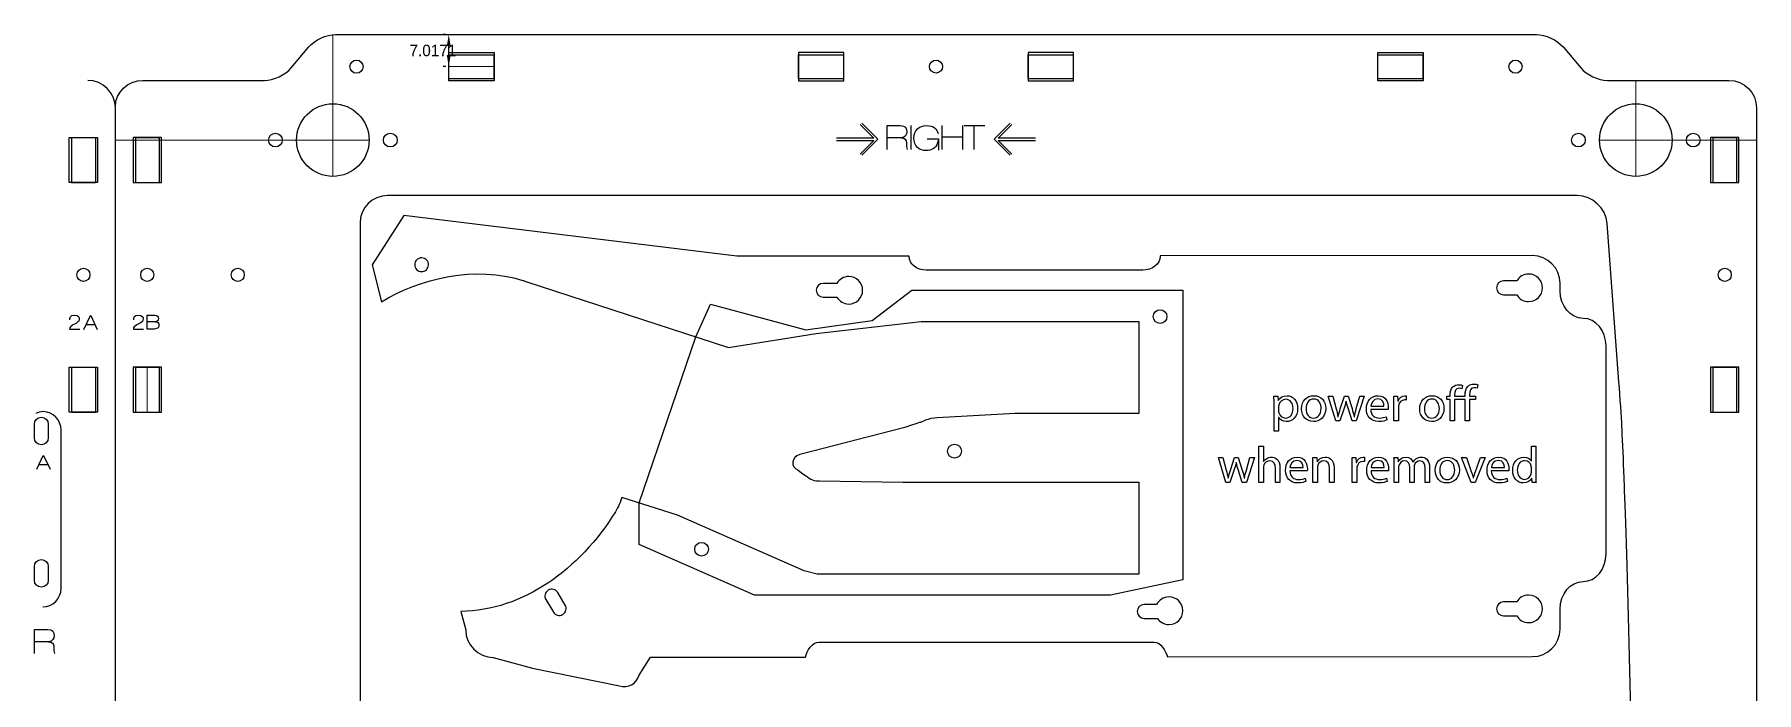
# Model space of a CAD drawing. Header units: millimetres. Extents: x 138 to 1490, y -137 to 1006.
# Drawn here: x 1115.5 to 1490.2, y 209.9 to 353.2 of the extents above; entities that cross this region are included whole.
import ezdxf

# ---------------------------------------------------------------- set-up
doc = ezdxf.new("R2010")
doc.units = ezdxf.units.MM
for name, color, linetype in [('CHANGED_PARTS', 3, 'Continuous'), ('CUTS', 1, 'Continuous'), ('ORIGIONAL_PARTS_THAT_WERE_', 6, 'Continuous'), ('TEXT', 5, 'Continuous')]:
    doc.layers.add(name, color=color, linetype=linetype)
doc.layers.add('Referance lines', color=2, linetype='Continuous', lineweight=0)
doc.dimstyles.new('QCADDimStyle', dxfattribs={"dimtxt": 2.5, "dimasz": 2.5, "dimexe": 1.25, "dimexo": 0.625, "dimtad": 1, "dimtoh": 1, "dimdec": 4, "dimzin": 0, "dimdsep": 46, "dimtxsty": 'Standard', "dimcen": 0.09, "dimadec": 0, "dimazin": 0, "dimtfac": 1, "dimtdec": 4, "dimtofl": 0, "dimtmove": 0, "dimatfit": 3, "dimfxl": 1, "dimtolj": 1, "dimtzin": 0, "dimarcsym": 0})

# ---------------------------------------------------------------- blocks, each defined once
blk = doc.blocks.new('*D1')
at = {"layer": 'Defpoints', "color": 0}
for p in [(1205.67, 353.2), (1205.67, 353.2), (1205.67, 346.19)]:
    blk.add_point(p, dxfattribs=at)
at = {"layer": 'Referance lines', "color": 0, "lineweight": -2}
for p, q in [((1205.04, 353.2), (1204.42, 353.2)), ((1205.67, 348.69), (1205.67, 350.7)), ((1205.04, 346.19), (1204.42, 346.19))]:
    blk.add_line(p, q, dxfattribs=at)
at = {"layer": 'Referance lines', "color": 0}
for points in [[(1206.08, 350.7), (1205.25, 350.7), (1205.67, 353.2)], [(1205.25, 348.69), (1206.08, 348.69), (1205.67, 346.19)]]:
    blk.add_solid(points, dxfattribs=at)
at = {"layer": 'Referance lines', "color": 0, "insert": (1202.23, 349.7), "char_height": 2.5, "attachment_point": 5}
blk.add_mtext('\\A1;7.0171', dxfattribs=at)

msp = doc.modelspace()

# ---------------------------------------------------------------- linework, layer by layer
at = {"layer": 'CHANGED_PARTS'}
for p, q in [((1205.66701, 343.58742), (1205.66701, 348.78742)), ((1205.66701, 348.78742), (1215.51622, 348.78742)), ((1215.51622, 343.58742), (1215.51622, 348.78742)), ((1281.76541, 343.59024), (1281.76541, 348.79024)), ((1281.76541, 348.79024), (1291.61462, 348.79024)), ((1291.61462, 343.59024), (1291.61462, 348.79024)), ((1331.76567, 343.59024), (1331.76567, 348.79024)), ((1331.76567, 348.79024), (1341.61487, 348.79024)), ((1341.61487, 343.59024), (1341.61487, 348.79024)), ((1407.83831, 343.58742), (1407.83831, 348.78742)), ((1407.83831, 348.78742), (1417.68752, 348.78742)), ((1417.68752, 343.58742), (1417.68752, 348.78742)), ((1205.66701, 343.58742), (1215.51622, 343.58742)), ((1281.76541, 343.59024), (1291.61462, 343.59024)), ((1331.76567, 343.59024), (1341.61487, 343.59024)), ((1407.83831, 343.58742), (1417.68752, 343.58742)), ((1123.57489, 330.77773), (1128.77489, 330.77773)), ((1123.57489, 330.77773), (1123.57489, 320.92853)), ((1128.77489, 330.77773), (1128.77489, 320.92853)), ((1137.47786, 330.77773), (1142.67786, 330.77773)), ((1137.47786, 330.77773), (1137.47786, 320.92853)), ((1142.67786, 330.77773), (1142.67786, 320.92853)), ((1480.69007, 330.77773), (1485.89007, 330.77773)), ((1480.69007, 330.77773), (1480.69007, 320.92853)), ((1485.89007, 330.77773), (1485.89007, 320.92853)), ((1123.57489, 320.92853), (1128.77489, 320.92853)), ((1137.47786, 320.92853), (1142.67786, 320.92853)), ((1480.69007, 320.92853), (1485.89007, 320.92853)), ((1123.57489, 280.77783), (1128.77489, 280.77783)), ((1123.57489, 280.77783), (1123.57489, 270.92863)), ((1128.77489, 280.77783), (1128.77489, 270.92863)), ((1137.47786, 280.77783), (1142.67786, 280.77783)), ((1137.47786, 280.77783), (1137.47786, 270.92863)), ((1142.67786, 280.77783), (1142.67786, 270.92863)), ((1480.69007, 280.77783), (1485.89007, 280.77783)), ((1480.69007, 280.77783), (1480.69007, 270.92863)), ((1485.89007, 280.77783), (1485.89007, 270.92863)), ((1123.57489, 270.92863), (1128.77489, 270.92863)), ((1137.47786, 270.92863), (1142.67786, 270.92863)), ((1480.69007, 270.92863), (1485.89007, 270.92863))]:
    msp.add_line(p, q, dxfattribs=at)
at = {"layer": 'CHANGED_PARTS', "color": 3}
for points in [[(1158.32691, 300.85336), (1158.32691, 301.6404), (1158.96508, 302.27787), (1159.75178, 302.27787)], [(1159.75178, 299.42884), (1158.96508, 299.42884), (1158.32691, 300.06701), (1158.32691, 300.85336)], [(1159.75178, 302.27787), (1160.53918, 302.27787), (1161.17665, 301.6404), (1161.17665, 300.85336)], [(1161.17665, 300.85336), (1161.17665, 300.06701), (1160.53918, 299.42884), (1159.75178, 299.42884)]]:
    msp.add_open_spline(points, degree=3, dxfattribs=at)
at = {"layer": 'CUTS', "color": 1}
for points in [[(1181.02372, 353.20452), (1442.3234, 353.20452)], [(1171.37596, 345.90766), (1175.22899, 350.50154)], [(1448.11848, 350.50154), (1451.97081, 345.90766)], [(1139.12678, 343.20433), (1165.58158, 343.20433)], [(1457.76625, 343.20433), (1484.21894, 343.20433)], [(1133.12391, -28.81854), (1133.12744, 337.20464)], [(1490.22039, 337.20464), (1490.22039, -28.81854)], [(1451.17565, 318.13065), (1192.37646, 318.13065)], [(1186.37642, 312.13096), (1186.37642, 69.13057)], [(1305.82168, 304.89443), (1305.82168, 304.9424), (1268.32176, 304.917), (1195.86932, 313.7555), (1188.99721, 303.05822), (1191.06625, 294.97819)], [(1460.28226, 277.53721), (1457.71086, 312.03429)], [(1441.47426, 305.03483), (1360.42957, 304.9798), (1360.42957, 304.89443)], [(1356.67883, 301.8944), (1309.57206, 301.8944)], [(1222.39256, 299.44507), (1222.43595, 299.43907), (1266.56563, 285.02492), (1285.6308, 288.06763), (1308.446, 290.70606), (1355.84663, 290.70606), (1355.84663, 270.70567), (1335.97466, 270.70567)], [(1290.1326, 298.99528), (1287.13011, 298.99528)], [(1438.03398, 299.5322), (1435.1292, 299.5322)], [(1435.1292, 296.53253), (1438.03398, 296.53253)], [(1447.47431, 297.38379), (1447.47431, 299.03479)], [(1287.13011, 295.99596), (1290.1326, 295.99596)], [(1452.48023, 291.38551), (1452.48023, 291.38374)], [(1457.48579, 240.08844), (1457.48579, 285.38617)], [(1328.9184, 270.70567), (1311.97448, 269.70555)], [(1304.63741, 267.55219), (1282.03882, 261.75288)], [(1311.5007, 255.70521), (1355.84663, 255.70874), (1355.84663, 235.70835), (1285.80084, 235.70835), (1283.02483, 236.3878), (1255.4048, 248.50784), (1243.34368, 252.41732)], [(1281.72661, 258.30201), (1282.72709, 257.54177)], [(1286.34659, 256.00613), (1304.44444, 255.73343)], [(1115.52841, 234.35086), (1115.52841, 237.36076)], [(1118.52843, 237.36076), (1118.52843, 234.35086), (1118.52843, 234.35086)], [(1226.79876, 230.14716), (1228.43388, 227.42513)], [(1231.00598, 228.9703), (1229.37086, 231.69092), (1229.37086, 231.69092)], [(1359.69403, 229.07225), (1356.98187, 229.07225)], [(1438.03398, 229.63387), (1435.1292, 229.63387)], [(1208.32978, 227.5606), (1209.35072, 223.57244)], [(1356.98187, 226.07223), (1359.87853, 226.07223)], [(1435.1292, 226.63385), (1438.03398, 226.63385)], [(1447.47431, 223.73896), (1447.47431, 228.08871)], [(1215.35076, 217.5724), (1223.9275, 215.25536), (1242.80252, 211.34552)], [(1247.09371, 213.67174), (1249.54798, 217.62355), (1283.27072, 217.64366)], [(1286.17972, 220.92132), (1359.14263, 220.92132)], [(1362.03929, 217.69129), (1441.47426, 217.73891)]]:
    msp.add_lwpolyline(points, dxfattribs=at)
for points in [[(1175.22899, 350.50154), (1176.47536, 351.98779), (1179.08274, 353.20452), (1181.02372, 353.20452)], [(1442.3234, 353.20452), (1444.26474, 353.20452), (1446.87141, 351.98779), (1448.11848, 350.50154)], [(1165.58158, 343.20433), (1167.52186, 343.20433), (1170.12959, 344.42106), (1171.37596, 345.90766)], [(1184.16874, 346.18989), (1184.16874, 346.97662), (1184.80652, 347.6144), (1185.59325, 347.6144)], [(1185.59325, 344.76537), (1184.80652, 344.76537), (1184.16874, 345.40316), (1184.16874, 346.18989)], [(1185.59325, 347.6144), (1186.37998, 347.6144), (1187.01777, 346.97662), (1187.01777, 346.18989)], [(1187.01777, 346.18989), (1187.01777, 345.40316), (1186.37998, 344.76537), (1185.59325, 344.76537)], [(1310.26563, 346.19056), (1310.26563, 346.97732), (1310.90338, 347.61507), (1311.69014, 347.61507)], [(1311.69014, 344.76604), (1310.90338, 344.76604), (1310.26563, 345.40383), (1310.26563, 346.19056)], [(1311.69014, 347.61507), (1312.47687, 347.61507), (1313.11466, 346.97732), (1313.11466, 346.19056)], [(1313.11466, 346.19056), (1313.11466, 345.40383), (1312.47687, 344.76604), (1311.69014, 344.76604)], [(1436.33641, 346.18565), (1436.33641, 346.97259), (1436.97434, 347.61052), (1437.76128, 347.61052)], [(1437.76128, 344.76078), (1436.97434, 344.76078), (1436.33641, 345.39871), (1436.33641, 346.18565)], [(1437.76128, 347.61052), (1438.54822, 347.61052), (1439.18615, 346.97259), (1439.18615, 346.18565)], [(1439.18615, 346.18565), (1439.18615, 345.39871), (1438.54822, 344.76078), (1437.76128, 344.76078)], [(1451.97081, 345.90766), (1453.21788, 344.42106), (1455.82597, 343.20433), (1457.76625, 343.20433)], [(1133.12744, 337.20464), (1133.12744, 340.50452), (1130.42763, 343.20433), (1127.12739, 343.20433)], [(1133.12673, 337.60433), (1133.12673, 340.50452), (1135.82619, 343.20433), (1139.12678, 343.20433)], [(1484.21894, 343.20433), (1487.51882, 343.20433), (1490.22039, 340.50452), (1490.22039, 337.20464)], [(1172.55847, 330.20482), (1172.55847, 334.56692), (1176.09506, 338.10422), (1180.45822, 338.10422)], [(1180.45822, 338.10422), (1184.82102, 338.10422), (1188.35833, 334.56692), (1188.35833, 330.20482)], [(1456.0581, 330.20482), (1456.0581, 334.56692), (1459.59575, 338.10422), (1463.9582, 338.10422)], [(1463.9582, 338.10422), (1468.32101, 338.10422), (1471.85796, 334.56692), (1471.85796, 330.20482)], [(1166.45859, 330.20482), (1166.45859, 331.03279), (1167.12957, 331.70413), (1167.95789, 331.70413)], [(1167.95789, 328.70446), (1167.12957, 328.70446), (1166.45859, 329.37509), (1166.45859, 330.20482)], [(1167.95789, 331.70413), (1168.78692, 331.70413), (1169.4579, 331.03279), (1169.4579, 330.20482)], [(1169.4579, 330.20482), (1169.4579, 329.37544), (1168.78692, 328.70446), (1167.95789, 328.70446)], [(1180.45822, 322.30471), (1176.09506, 322.30471), (1172.55847, 325.84096), (1172.55847, 330.20482)], [(1188.35833, 330.20482), (1188.35833, 325.84096), (1184.82102, 322.30471), (1180.45822, 322.30471)], [(1191.45783, 330.20482), (1191.45783, 331.03279), (1192.13058, 331.70413), (1192.95784, 331.70413)], [(1192.95784, 328.70446), (1192.13058, 328.70446), (1191.45783, 329.37509), (1191.45783, 330.20482)], [(1192.95784, 331.70413), (1193.78616, 331.70413), (1194.45856, 331.03279), (1194.45856, 330.20482)], [(1194.45856, 330.20482), (1194.45856, 329.37544), (1193.78616, 328.70446), (1192.95784, 328.70446)], [(1449.95822, 330.20482), (1449.95822, 331.03279), (1450.62885, 331.70413), (1451.45752, 331.70413)], [(1451.45752, 328.70446), (1450.62885, 328.70446), (1449.95822, 329.37509), (1449.95822, 330.20482)], [(1451.45752, 331.70413), (1452.28655, 331.70413), (1452.95753, 331.03279), (1452.95753, 330.20482)], [(1452.95753, 330.20482), (1452.95753, 329.37544), (1452.28655, 328.70446), (1451.45752, 328.70446)], [(1463.9582, 322.30471), (1459.59575, 322.30471), (1456.0581, 325.84096), (1456.0581, 330.20482)], [(1471.85796, 330.20482), (1471.85796, 325.84096), (1468.32101, 322.30471), (1463.9582, 322.30471)], [(1474.95817, 330.20482), (1474.95817, 331.03279), (1475.63056, 331.70413), (1476.45818, 331.70413)], [(1476.45818, 328.70446), (1475.63056, 328.70446), (1474.95817, 329.37509), (1474.95817, 330.20482)], [(1476.45818, 331.70413), (1477.2865, 331.70413), (1477.95854, 331.03279), (1477.95854, 330.20482)], [(1477.95854, 330.20482), (1477.95854, 329.37544), (1477.2865, 328.70446), (1476.45818, 328.70446)], [(1192.37646, 318.13065), (1189.06282, 318.13065), (1186.37642, 315.4446), (1186.37642, 312.13096)], [(1457.71086, 312.03429), (1457.41664, 315.38745), (1454.47589, 318.13065), (1451.17565, 318.13065)], [(1199.21259, 304.45381), (1198.44071, 304.15218), (1198.06183, 303.28082), (1198.36451, 302.50965)], [(1201.1571, 303.60608), (1200.85371, 304.37725), (1199.98412, 304.75719), (1199.21259, 304.45381)], [(1200.30938, 301.66228), (1201.08055, 301.96496), (1201.45943, 302.83526), (1201.1571, 303.60608)], [(1309.57206, 301.8944), (1307.50091, 301.8944), (1305.82168, 303.23778), (1305.82168, 304.89443)], [(1360.42957, 304.89443), (1360.42957, 303.23778), (1358.74999, 301.8944), (1356.67883, 301.8944)], [(1447.47431, 299.03479), (1447.47431, 302.33432), (1444.77485, 305.03483), (1441.47426, 305.03483)], [(1124.75073, 300.85336), (1124.75073, 301.6403), (1125.38869, 302.27823), (1126.1756, 302.27823)], [(1126.1756, 299.42849), (1125.38869, 299.42849), (1124.75073, 300.06645), (1124.75073, 300.85336)], [(1126.1756, 302.27823), (1126.96254, 302.27823), (1127.60047, 301.6403), (1127.60047, 300.85336)], [(1127.60047, 300.85336), (1127.60047, 300.06645), (1126.96254, 299.42849), (1126.1756, 299.42849)], [(1138.65264, 300.85336), (1138.65264, 301.6403), (1139.29057, 302.27823), (1140.07751, 302.27823)], [(1140.07751, 299.42849), (1139.29057, 299.42849), (1138.65264, 300.06645), (1138.65264, 300.85336)], [(1140.07751, 302.27823), (1140.86445, 302.27823), (1141.50238, 301.6403), (1141.50238, 300.85336)], [(1141.50238, 300.85336), (1141.50238, 300.06645), (1140.86445, 299.42849), (1140.07751, 299.42849)], [(1191.06625, 294.97819), (1199.12369, 300.13087), (1211.67553, 302.93545), (1221.77979, 299.65215)], [(1198.36451, 302.50965), (1198.66755, 301.73812), (1199.53715, 301.35924), (1200.30938, 301.66228)], [(1292.72834, 300.49529), (1291.61814, 300.49529), (1290.65153, 299.89098), (1290.1326, 298.99528)], [(1295.72836, 297.49526), (1295.72836, 299.15191), (1294.38463, 300.49529), (1292.72834, 300.49529)], [(1440.62971, 301.03221), (1439.51952, 301.03221), (1438.55291, 300.42791), (1438.03398, 299.5322)], [(1443.62974, 298.03219), (1443.62974, 299.68884), (1442.28601, 301.03221), (1440.62971, 301.03221)], [(1481.86517, 300.85336), (1481.86517, 301.6403), (1482.5031, 302.27823), (1483.29004, 302.27823)], [(1483.29004, 299.42849), (1482.5031, 299.42849), (1481.86517, 300.06645), (1481.86517, 300.85336)], [(1483.29004, 302.27823), (1484.07698, 302.27823), (1484.71491, 301.6403), (1484.71491, 300.85336)], [(1484.71491, 300.85336), (1484.71491, 300.06645), (1484.07698, 299.42849), (1483.29004, 299.42849)], [(1221.77979, 299.65215), (1221.9851, 299.58547), (1222.18866, 299.51492), (1222.39256, 299.44507)], [(1287.13011, 298.99528), (1286.30178, 298.99528), (1285.63009, 298.32359), (1285.63009, 297.49597)], [(1285.63009, 297.49597), (1285.63009, 296.66694), (1286.30178, 295.99596), (1287.13011, 295.99596)], [(1292.72834, 294.49524), (1294.38463, 294.49524), (1295.72836, 295.83827), (1295.72836, 297.49526)], [(1435.1292, 299.5322), (1434.30088, 299.5322), (1433.62919, 298.86122), (1433.62919, 298.03254)], [(1433.62919, 298.03254), (1433.62919, 297.20422), (1434.30088, 296.53253), (1435.1292, 296.53253)], [(1438.03398, 296.53253), (1438.55291, 295.63648), (1439.51952, 295.03217), (1440.62971, 295.03217)], [(1440.62971, 295.03217), (1442.28601, 295.03217), (1443.62974, 296.37625), (1443.62974, 298.03219)], [(1452.48023, 291.38374), (1449.7275, 291.38374), (1447.47431, 294.0839), (1447.47431, 297.38379)], [(1290.1326, 295.99596), (1290.65153, 295.09955), (1291.61814, 294.49524), (1292.72834, 294.49524)], [(1358.9292, 291.76827), (1358.9292, 292.59659), (1359.60089, 293.26828), (1360.42921, 293.26828)], [(1360.42921, 293.26828), (1361.25754, 293.26828), (1361.92923, 292.59659), (1361.92923, 291.76827)], [(1360.42921, 290.26791), (1359.60089, 290.26791), (1358.9292, 290.93959), (1358.9292, 291.76827)], [(1361.92923, 291.76827), (1361.92923, 290.93959), (1361.25754, 290.26791), (1360.42921, 290.26791)], [(1457.48579, 285.38617), (1457.48579, 288.6857), (1455.2333, 291.38551), (1452.48023, 291.38551)], [(1460.92361, 267.91132), (1460.82095, 269.84878), (1460.53238, 274.18089), (1460.28226, 277.53721)], [(1335.97466, 270.70567), (1334.03438, 270.70567), (1330.85868, 270.70567), (1328.9184, 270.70567)], [(1308.20928, 268.70401), (1308.07876, 268.70401), (1306.4715, 268.18543), (1304.63741, 267.55219)], [(1311.97448, 269.70555), (1310.0335, 269.70555), (1308.33946, 268.70472), (1308.20928, 268.70401)], [(1461.34059, 258.27273), (1461.21359, 261.63611), (1461.02627, 265.97386), (1460.92361, 267.91132)], [(1314.21533, 262.47819), (1314.21533, 263.30686), (1314.88701, 263.9782), (1315.71534, 263.9782)], [(1315.71534, 260.97818), (1314.88701, 260.97818), (1314.21533, 261.64987), (1314.21533, 262.47819)], [(1315.71534, 263.9782), (1316.54401, 263.9782), (1317.21535, 263.30686), (1317.21535, 262.47819)], [(1317.21535, 262.47819), (1317.21535, 261.64987), (1316.54401, 260.97818), (1315.71534, 260.97818)], [(1282.03882, 261.75288), (1280.20473, 261.11999), (1279.95919, 259.10352), (1281.72661, 258.30201)], [(1282.72709, 257.54177), (1284.41583, 256.51695), (1284.40631, 256.022), (1286.34659, 256.00613)], [(1304.44444, 255.73343), (1306.38472, 255.71756), (1309.55972, 255.7045), (1311.5007, 255.70521)], [(1463.07414, 187.12627), (1463.07414, 212.17067), (1461.34059, 258.27273), (1461.34059, 258.27273)], [(1243.34368, 252.41732), (1242.75172, 250.71129), (1242.35343, 249.97151), (1241.92269, 249.27654)], [(1241.92269, 249.27654), (1234.05822, 236.58007), (1221.87151, 227.81107), (1208.32978, 227.5606)], [(1259.17811, 241.10374), (1259.17811, 241.93276), (1259.8498, 242.60375), (1260.67812, 242.60375)], [(1260.67812, 239.60337), (1259.8498, 239.60337), (1259.17811, 240.27506), (1259.17811, 241.10374)], [(1260.67812, 242.60375), (1261.5068, 242.60375), (1262.17813, 241.93276), (1262.17813, 241.10374)], [(1262.17813, 241.10374), (1262.17813, 240.27506), (1261.5068, 239.60337), (1260.67812, 239.60337)], [(1452.48023, 234.0884), (1455.2333, 234.0884), (1457.48579, 236.78891), (1457.48579, 240.08844)], [(1115.52841, 237.36076), (1115.52841, 238.18944), (1116.19939, 238.86078), (1117.02772, 238.86078)], [(1117.02772, 238.86078), (1117.85674, 238.86078), (1118.52843, 238.18944), (1118.52843, 237.36076)], [(1117.02772, 232.85121), (1116.19939, 232.85121), (1115.52841, 233.52289), (1115.52841, 234.35086)], [(1118.52843, 234.35086), (1118.52843, 233.52289), (1117.85674, 232.85121), (1117.02772, 232.85121)], [(1229.37086, 231.69092), (1228.94364, 232.40212), (1228.02184, 232.63143), (1227.31205, 232.20492)], [(1447.47431, 228.08871), (1447.47431, 231.38859), (1449.7275, 234.0884), (1452.48023, 234.0884)], [(1227.31205, 232.20492), (1226.60155, 231.77876), (1226.37295, 230.8566), (1226.79876, 230.14716)], [(1230.4934, 226.91254), (1231.20213, 227.3387), (1231.43249, 228.25945), (1231.00598, 228.9703)], [(1356.98187, 229.07225), (1356.1539, 229.07225), (1355.48221, 228.40021), (1355.48221, 227.57224)], [(1362.37584, 230.73383), (1361.20074, 230.73383), (1360.1858, 230.05615), (1359.69403, 229.07225)], [(1365.37551, 227.73381), (1365.37551, 229.39046), (1364.03284, 230.73383), (1362.37584, 230.73383)], [(1435.1292, 229.63387), (1434.30088, 229.63387), (1433.62919, 228.96254), (1433.62919, 228.13386)], [(1440.62971, 231.13388), (1439.51952, 231.13388), (1438.55291, 230.52958), (1438.03398, 229.63387)], [(1443.62974, 228.13386), (1443.62974, 229.79086), (1442.28601, 231.13388), (1440.62971, 231.13388)], [(1228.43388, 227.42513), (1228.86109, 226.71464), (1229.7829, 226.48568), (1230.4934, 226.91254)], [(1355.48221, 227.57224), (1355.48221, 226.74321), (1356.1539, 226.07223), (1356.98187, 226.07223)], [(1359.87853, 226.07223), (1360.41687, 225.26543), (1361.33374, 224.73379), (1362.37584, 224.73379)], [(1362.37584, 224.73379), (1364.03284, 224.73379), (1365.37551, 226.07681), (1365.37551, 227.73381)], [(1433.62919, 228.13386), (1433.62919, 227.30554), (1434.30088, 226.63385), (1435.1292, 226.63385)], [(1438.03398, 226.63385), (1438.55291, 225.73815), (1439.51952, 225.13419), (1440.62971, 225.13419)], [(1440.62971, 225.13419), (1442.28601, 225.13419), (1443.62974, 226.47757), (1443.62974, 228.13386)], [(1209.35072, 223.57244), (1209.35072, 220.27221), (1212.05018, 217.5724), (1215.35076, 217.5724)], [(1441.47426, 217.73891), (1444.77485, 217.73891), (1447.47431, 220.43801), (1447.47431, 223.73896)], [(1283.27072, 217.64366), (1283.59457, 218.9507), (1284.77214, 220.92132), (1286.17972, 220.92132)], [(1359.14263, 220.92132), (1360.53328, 220.92132), (1361.69921, 218.97399), (1362.03929, 217.69129)], [(1242.80252, 211.34552), (1244.62991, 210.80295), (1246.55078, 211.8447), (1247.09371, 213.67174)]]:
    msp.add_open_spline(points, degree=3, dxfattribs=at)
at = {"layer": 'ORIGIONAL_PARTS_THAT_WERE_', "color": 6}
for points in [[(1205.66701, 349.28728), (1215.51622, 349.28728), (1215.51622, 343.08756), (1205.66701, 343.08756), (1205.66701, 349.28728), (1205.66701, 349.28728)], [(1281.76541, 343.09038), (1291.61462, 343.09038), (1291.61462, 349.2901), (1281.76541, 349.2901), (1281.76541, 343.09038), (1281.76541, 343.09038)], [(1331.76567, 343.09038), (1341.61487, 343.09038), (1341.61487, 349.2901), (1331.76567, 349.2901), (1331.76567, 343.09038), (1331.76567, 343.09038)], [(1407.83831, 349.28728), (1417.68752, 349.28728), (1417.68752, 343.08756), (1407.83831, 343.08756), (1407.83831, 349.28728), (1407.83831, 349.28728)], [(1123.07503, 330.77773), (1129.27475, 330.77773), (1129.27475, 320.92853), (1123.07503, 320.92853), (1123.07503, 330.77773), (1123.07503, 330.77773)], [(1136.97801, 320.92853), (1143.17772, 320.92853), (1143.17772, 330.77773), (1136.97801, 330.77773), (1136.97801, 320.92853), (1136.97801, 320.92853)], [(1480.19021, 320.92853), (1486.38993, 320.92853), (1486.38993, 330.77773), (1480.19021, 330.77773), (1480.19021, 320.92853), (1480.19021, 320.92853)], [(1123.07503, 280.77783), (1129.27475, 280.77783), (1129.27475, 270.92863), (1123.07503, 270.92863), (1123.07503, 280.77783), (1123.07503, 280.77783)], [(1136.97801, 270.92863), (1143.17772, 270.92863), (1143.17772, 280.77783), (1136.97801, 280.77783), (1136.97801, 270.92863), (1136.97801, 270.92863)], [(1480.19021, 270.92863), (1486.38993, 270.92863), (1486.38993, 280.77783), (1480.19021, 280.77783), (1480.19021, 270.92863), (1480.19021, 270.92863)]]:
    msp.add_lwpolyline(points, dxfattribs=at)
at = {"layer": 'Referance lines'}
for p, q in [((1180.45822, 330.20482), (1180.45822, 353.20452)), ((1205.66701, 346.18742), (1215.51622, 346.18742)), ((1463.9582, 330.20482), (1463.9582, 343.20433)), ((1180.45822, 338.10422), (1180.45822, 322.30471)), ((1463.9582, 338.10422), (1463.9582, 322.30471)), ((1180.45822, 330.20482), (1133.12737, 330.20528)), ((1172.55847, 330.20482), (1188.35833, 330.20482)), ((1456.0581, 330.20482), (1471.85796, 330.20482)), ((1463.9582, 330.20482), (1490.22039, 330.20482)), ((1140.07786, 270.92863), (1140.07786, 280.77783))]:
    msp.add_line(p, q, dxfattribs=at)
at = {"layer": 'TEXT', "color": 5}
for points in [[(1295.19778, 333.61477), (1298.18687, 330.62498), (1290.01301, 330.62498)], [(1295.56961, 333.85184), (1299.04729, 330.37415), (1295.56961, 326.89682)], [(1327.8135, 326.89682), (1324.33581, 330.37415), (1327.8135, 333.85184)], [(1333.3701, 330.62427), (1325.19553, 330.62427), (1328.19591, 333.62429)], [(1290.01301, 330.12509), (1298.18793, 330.12509), (1295.18755, 327.12472)], [(1301.04719, 328.13507), (1301.04719, 333.34666), (1303.91563, 333.34666)], [(1304.11248, 330.68213), (1304.10577, 330.66766), (1301.04719, 330.65814)], [(1306.2242, 333.34666), (1306.2242, 328.13507)], [(1309.75057, 330.46411), (1312.20343, 330.46411), (1312.20343, 328.01866)], [(1313.00106, 328.13507), (1313.00106, 333.34666)], [(1313.00106, 330.92272), (1317.46829, 330.92272)], [(1317.46829, 333.34666), (1317.46829, 328.13507)], [(1317.82354, 333.34666), (1322.31969, 333.34666)], [(1319.99841, 328.13507), (1319.99841, 333.3008)], [(1328.18568, 327.13459), (1325.19659, 330.12333), (1333.3701, 330.12333)], [(1262.59794, 294.4963), (1283.39772, 288.88819), (1297.79669, 290.92054), (1306.43622, 297.49562), (1365.37586, 297.49562), (1365.37586, 234.49198), (1349.63316, 231.13459), (1272.19808, 231.13459), (1247.07783, 242.17124), (1247.07783, 251.20553), (1259.4628, 287.34514), (1262.59794, 294.4963)], [(1123.15723, 289.05329), (1125.37444, 289.05329)], [(1124.65936, 290.36104), (1123.93158, 289.98956)], [(1126.30754, 288.9531), (1127.69572, 291.97394), (1127.80543, 291.97394), (1129.19291, 288.9531)], [(1128.73394, 289.95111), (1126.75874, 289.95111)], [(1137.0602, 289.05329), (1139.27741, 289.05329)], [(1138.56233, 290.36104), (1137.83455, 289.98956)], [(1141.60892, 289.06529), (1140.07751, 289.06529), (1140.07751, 292.08648), (1140.07786, 292.08648)], [(1140.07786, 292.08648), (1141.71863, 292.08648)], [(1141.86257, 290.64785), (1140.07786, 290.65138)], [(1141.86221, 290.65208), (1141.86221, 290.64361)], [(1385.20974, 274.43594), (1386.07933, 274.43594), (1386.13507, 273.51026), (1386.15765, 273.51026)], [(1400.41516, 271.60455), (1399.54557, 269.04021), (1398.65374, 269.04021), (1397.02568, 274.43594), (1398.02933, 274.43594), (1398.02933, 274.43594)], [(1398.02933, 274.43594), (1398.75393, 271.69345)], [(1399.65704, 271.68216), (1400.53758, 274.43594), (1401.36237, 274.43594), (1402.19846, 271.7379)], [(1403.12379, 271.72696), (1403.8932, 274.43594), (1404.86299, 274.43594), (1403.12379, 269.04021), (1402.23197, 269.04021), (1401.40718, 271.61549)], [(1411.2719, 274.43594), (1412.13056, 274.43594), (1412.17536, 273.36562), (1412.20817, 273.36562)], [(1413.98123, 274.52484), (1413.98123, 273.59986)], [(1426.78883, 269.04021), (1426.78883, 273.68911), (1424.51483, 273.68911), (1424.51483, 269.04021), (1423.54469, 269.04021), (1423.54469, 273.68911), (1422.79786, 273.68911), (1422.79786, 274.43594), (1423.54469, 274.43594), (1423.54469, 274.60316)], [(1424.51483, 274.6589), (1424.51483, 274.43594), (1426.78883, 274.43594), (1426.78883, 274.69206)], [(1426.27589, 276.75475), (1426.07551, 276.01886)], [(1427.75862, 274.72558), (1427.75862, 274.43594), (1429.0519, 274.43594), (1429.0519, 273.68911), (1427.75862, 273.68911), (1427.75862, 269.04021), (1426.78883, 269.04021), (1426.78883, 269.04021)], [(1429.55355, 276.92197), (1429.43114, 276.16385)], [(1386.24655, 269.76481), (1386.22433, 269.76481), (1386.22433, 266.83288), (1385.25454, 266.83288), (1385.25454, 272.67453), (1385.25454, 272.67453)], [(1386.22433, 272.17252), (1386.22433, 271.2366), (1386.22433, 271.2366)], [(1399.14375, 269.97648), (1399.17762, 269.97648)], [(1400.92775, 273.38784), (1400.90553, 273.38784)], [(1402.67788, 269.97648), (1402.71139, 269.97648)], [(1410.06858, 271.55975), (1406.27833, 271.55975), (1406.27833, 271.55975)], [(1406.28927, 272.26213), (1409.15453, 272.26213), (1409.15453, 272.26213)], [(1409.62231, 269.96554), (1409.80082, 269.26281)], [(1412.29778, 271.91641), (1412.29778, 269.04021), (1411.3167, 269.04021), (1411.3167, 272.75249), (1411.3167, 272.75249)], [(1115.52841, 265.35086), (1115.52841, 268.36041)], [(1118.52843, 268.36041), (1118.52843, 265.35086), (1118.52843, 265.35086)], [(1121.31644, 232.58204), (1121.31644, 267.08229)], [(1381.93243, 263.57886), (1382.91351, 263.57886), (1382.91351, 260.20066), (1382.93608, 260.20066)], [(1382.91351, 258.91901), (1382.91351, 255.66393), (1381.93243, 255.66393), (1381.93243, 263.57886), (1381.93243, 263.57886)], [(1441.20227, 260.35694), (1441.22414, 260.35694), (1441.22414, 263.57886), (1442.19428, 263.57886), (1442.19428, 263.57886)], [(1442.19428, 263.57886), (1442.19428, 257.05705)], [(1116.0283, 258.52814), (1117.41648, 261.54933), (1117.52619, 261.54933), (1118.91367, 258.52814)], [(1118.4547, 259.5272), (1116.4795, 259.5272)], [(1376.50389, 258.22792), (1375.63429, 255.66393), (1374.74282, 255.66393), (1373.1151, 261.05932), (1374.11876, 261.05932), (1374.11876, 261.05932)], [(1374.11876, 261.05932), (1374.84266, 258.31718)], [(1375.74612, 258.30589), (1376.62665, 261.05932), (1377.4518, 261.05932), (1378.28788, 258.36127)], [(1377.01683, 260.01121), (1376.9946, 260.01121)], [(1379.21322, 258.35034), (1379.98228, 261.05932), (1380.95241, 261.05932), (1379.21322, 255.66393), (1378.3214, 255.66393), (1377.49625, 258.23851)], [(1386.5256, 258.87386), (1386.5256, 255.66393), (1385.54452, 255.66393), (1385.54452, 258.76273)], [(1388.67684, 258.8855), (1391.54174, 258.8855), (1391.54174, 258.8855)], [(1393.65912, 261.05967), (1394.52871, 261.05967), (1394.58445, 260.16749), (1394.60703, 260.16749)], [(1394.68499, 258.90808), (1394.68499, 255.66429), (1393.70392, 255.66429), (1393.70392, 259.59917), (1393.70392, 259.59917)], [(1398.29709, 258.87421), (1398.29709, 255.66429), (1397.31566, 255.66429), (1397.31566, 258.77402)], [(1402.20904, 261.05932), (1403.06735, 261.05932), (1403.1118, 259.98899), (1403.14566, 259.98899)], [(1403.23456, 258.53978), (1403.23456, 255.66393), (1402.25349, 255.66393), (1402.25349, 259.37586), (1402.25349, 259.37586)], [(1404.91767, 261.14822), (1404.91767, 260.22323)], [(1406.34501, 258.8855), (1409.20956, 258.8855), (1409.20956, 258.8855)], [(1411.32729, 261.05967), (1412.18559, 261.05967), (1412.2304, 260.17914), (1412.26356, 260.17914)], [(1412.33059, 258.90843), (1412.33059, 255.66464), (1411.37174, 255.66464), (1411.37174, 259.59917), (1411.37174, 259.59917)], [(1415.70843, 258.99698), (1415.70843, 255.66429), (1414.74958, 255.66429), (1414.74958, 258.89679)], [(1415.48548, 260.08988), (1415.50806, 260.08988)], [(1419.08628, 258.82976), (1419.08628, 255.66429), (1418.12778, 255.66429), (1418.12778, 258.70735)], [(1429.07377, 258.03813), (1430.12188, 261.05932), (1431.1474, 261.05932), (1429.02897, 255.66393), (1428.0927, 255.66393), (1426.04129, 261.05932), (1427.08975, 261.05932), (1427.08975, 261.05932)], [(1427.08975, 261.05932), (1428.14879, 258.03813)], [(1432.51865, 258.8855), (1435.38356, 258.8855), (1435.38356, 258.8855)], [(1441.2245, 257.9263), (1441.2245, 258.86292), (1441.2245, 258.86292)], [(1375.23353, 256.60021), (1375.26634, 256.60021)], [(1378.76696, 256.60021), (1378.80047, 256.60021)], [(1392.45579, 258.18312), (1388.66555, 258.18312), (1388.66555, 258.18312)], [(1392.00953, 256.58892), (1392.18803, 255.88618)], [(1410.12396, 258.18312), (1406.33372, 258.18312), (1406.33372, 258.18312)], [(1409.6777, 256.58892), (1409.8562, 255.88618)], [(1428.58306, 256.64501), (1428.61657, 256.64501)], [(1436.29796, 258.18312), (1432.50736, 258.18312), (1432.50736, 258.18312)], [(1435.85169, 256.58892), (1436.0302, 255.88618)], [(1442.23909, 255.66393), (1441.36949, 255.66393), (1441.32504, 256.60021), (1441.29153, 256.60021)], [(1115.52559, 218.43776), (1115.52559, 223.64935), (1118.39403, 223.64935)], [(1118.58417, 220.97106), (1115.52559, 220.96189)], [(1118.59088, 220.98447), (1118.58417, 220.97071)]]:
    msp.add_lwpolyline(points, dxfattribs=at)
for points in [[(1303.91563, 333.34666), (1304.95914, 333.34666), (1305.3539, 332.85065), (1305.3539, 331.9232)], [(1304.10577, 330.66766), (1304.90869, 330.66026), (1305.25865, 330.28808), (1305.25865, 329.57229)], [(1305.3539, 331.9232), (1305.3539, 331.42719), (1305.01806, 330.73328), (1304.11248, 330.68213)], [(1306.85991, 330.62357), (1306.85991, 332.34689), (1308.07205, 333.34666), (1309.56078, 333.34666)], [(1309.56078, 327.90224), (1308.0717, 327.90224), (1306.85991, 328.90201), (1306.85991, 330.62357)], [(1309.56078, 333.34666), (1311.18849, 333.34666), (1311.93709, 332.62382), (1312.12688, 331.61664)], [(1312.20343, 330.46411), (1312.12688, 329.85804), (1312.02211, 329.59099), (1312.02211, 329.59099)], [(1305.25865, 329.57229), (1305.25865, 329.38285), (1305.27347, 328.34639), (1305.37577, 328.13507)], [(1312.02211, 329.59099), (1311.66086, 328.39295), (1310.64874, 327.90224), (1309.56078, 327.90224)], [(1123.93158, 289.98956), (1123.39006, 289.67171), (1123.1657, 289.49744), (1123.15723, 289.05329)], [(1123.22073, 291.04155), (1123.22073, 291.36328), (1123.2292, 292.09918), (1124.27836, 292.09918)], [(1124.27836, 292.09918), (1125.11621, 292.09918), (1125.28554, 291.54919), (1125.28554, 291.26168)], [(1125.28554, 291.26168), (1125.28554, 290.826), (1125.02307, 290.57659), (1124.65936, 290.36104)], [(1137.83455, 289.98956), (1137.29304, 289.67171), (1137.06867, 289.49744), (1137.0602, 289.05329)], [(1137.12335, 291.04155), (1137.12335, 291.36328), (1137.13182, 292.09918), (1138.18133, 292.09918)], [(1138.18133, 292.09918), (1139.01883, 292.09918), (1139.18816, 291.54919), (1139.18816, 291.26168)], [(1139.18816, 291.26168), (1139.18816, 290.826), (1138.92569, 290.57659), (1138.56233, 290.36104)], [(1142.62386, 289.88655), (1142.62386, 289.53519), (1142.4002, 289.06529), (1141.60892, 289.06529)], [(1141.71863, 292.08648), (1142.197, 292.08648), (1142.53108, 291.82824), (1142.53108, 291.33718)], [(1142.53108, 291.33718), (1142.53108, 290.98193), (1142.21817, 290.64326), (1141.86221, 290.65208)], [(1141.86221, 290.64361), (1142.25591, 290.62668), (1142.62386, 290.41572), (1142.62386, 289.88655)], [(1385.25454, 272.67453), (1385.25454, 273.36562), (1385.23231, 273.92301), (1385.20974, 274.43594)], [(1386.15765, 273.51026), (1386.54782, 274.16819), (1387.19411, 274.54742), (1388.07464, 274.54742)], [(1387.77408, 273.76673), (1387.10521, 273.76673), (1386.46951, 273.29859), (1386.291, 272.56305)], [(1389.37886, 271.77141), (1389.37886, 272.84174), (1388.81054, 273.76673), (1387.77408, 273.76673)], [(1388.07464, 274.54742), (1389.39051, 274.54742), (1390.37123, 273.44358), (1390.37123, 271.81586)], [(1391.20696, 271.69345), (1391.20696, 273.48838), (1392.3997, 274.54742), (1393.88243, 274.54742)], [(1393.8602, 273.81153), (1392.71191, 273.81153), (1392.21026, 272.74155), (1392.21026, 271.72732)], [(1395.47698, 271.74919), (1395.47698, 272.66359), (1395.01943, 273.81153), (1393.8602, 273.81153)], [(1393.88243, 274.54742), (1395.43218, 274.54742), (1396.47993, 273.42136), (1396.47993, 271.78235)], [(1405.34171, 271.649), (1405.34171, 273.27672), (1406.30056, 274.54742), (1407.87218, 274.54742)], [(1407.79457, 273.84504), (1406.79127, 273.84504), (1406.36758, 272.94228), (1406.28927, 272.26213)], [(1409.15453, 272.26213), (1409.16546, 272.87526), (1408.89806, 273.84504), (1407.79457, 273.84504)], [(1407.87218, 274.54742), (1409.64524, 274.54742), (1410.10209, 273.00896), (1410.10209, 272.01659)], [(1411.3167, 272.75249), (1411.3167, 273.38784), (1411.30577, 273.93429), (1411.2719, 274.43594)], [(1412.20817, 273.36562), (1412.45371, 274.09022), (1413.0559, 274.54742), (1413.71348, 274.54742)], [(1413.64645, 273.62209), (1412.955, 273.62209), (1412.46464, 273.10915), (1412.33094, 272.37325)], [(1413.98123, 273.59986), (1413.88069, 273.62209), (1413.78015, 273.62209), (1413.64645, 273.62209)], [(1413.71348, 274.54742), (1413.81366, 274.54742), (1413.89163, 274.53613), (1413.98123, 274.52484)], [(1416.93469, 271.69345), (1416.93469, 273.48838), (1418.12778, 274.54742), (1419.61051, 274.54742)], [(1419.58758, 273.81153), (1418.43964, 273.81153), (1417.93834, 272.74155), (1417.93834, 271.72732)], [(1421.20436, 271.74919), (1421.20436, 272.66359), (1420.74716, 273.81153), (1419.58758, 273.81153)], [(1419.61051, 274.54742), (1421.15991, 274.54742), (1422.20766, 273.42136), (1422.20766, 271.78235)], [(1423.54469, 274.60316), (1423.54469, 275.36128), (1423.72319, 276.00792), (1424.14688, 276.44254)], [(1424.14688, 276.44254), (1424.45909, 276.75475), (1424.90464, 276.94455), (1425.50719, 276.94455)], [(1425.4959, 276.16385), (1424.72649, 276.16385), (1424.51483, 275.50592), (1424.51483, 274.6589)], [(1426.07551, 276.01886), (1425.93088, 276.09682), (1425.7185, 276.16385), (1425.4959, 276.16385)], [(1425.50719, 276.94455), (1425.81904, 276.94455), (1426.10903, 276.84401), (1426.27589, 276.75475)], [(1426.78883, 274.69206), (1426.78883, 275.45053), (1426.95605, 276.14127), (1427.41325, 276.57625)], [(1427.41325, 276.57625), (1427.78119, 276.93291), (1428.27156, 277.0779), (1428.71747, 277.0779)], [(1428.79578, 276.28662), (1427.97064, 276.28662), (1427.75862, 275.56166), (1427.75862, 274.72558)], [(1428.71747, 277.0779), (1429.07413, 277.0779), (1429.37504, 276.99993), (1429.55355, 276.92197)], [(1429.43114, 276.16385), (1429.27486, 276.23088), (1429.08541, 276.28662), (1428.79578, 276.28662)], [(1115.52841, 268.36041), (1115.52841, 269.18908), (1116.19939, 269.86042), (1117.02772, 269.86042)], [(1117.44576, 271.07574), (1116.85521, 271.05916), (1116.29641, 270.91593), (1115.79652, 270.67039)], [(1117.02772, 269.86042), (1117.85674, 269.86042), (1118.52843, 269.18908), (1118.52843, 268.36041)], [(1121.31644, 267.08229), (1121.31644, 269.24764), (1119.59453, 271.00659), (1117.44576, 271.07574)], [(1386.291, 272.56305), (1386.25784, 272.44028), (1386.22433, 272.29564), (1386.22433, 272.17252)], [(1386.22433, 271.2366), (1386.22433, 271.09126), (1386.23561, 270.95791), (1386.26878, 270.83479)], [(1386.26878, 270.83479), (1386.44728, 270.15499), (1387.03818, 269.68685), (1387.74056, 269.68685)], [(1387.74056, 269.68685), (1388.77703, 269.68685), (1389.37886, 270.53387), (1389.37886, 271.77141)], [(1390.37123, 271.81586), (1390.37123, 269.87629), (1389.17849, 268.91744), (1387.90813, 268.91744)], [(1393.79317, 268.91744), (1392.34396, 268.91744), (1391.20696, 269.98812), (1391.20696, 271.69345)], [(1392.21026, 271.72732), (1392.21026, 270.54551), (1392.87913, 269.65369), (1393.83762, 269.65369)], [(1396.47993, 271.78235), (1396.47993, 269.78704), (1395.0861, 268.91744), (1393.79317, 268.91744)], [(1393.83762, 269.65369), (1394.77389, 269.65369), (1395.47698, 270.53422), (1395.47698, 271.74919)], [(1398.75393, 271.69345), (1398.89893, 271.09126), (1399.04392, 270.53387), (1399.14375, 269.97648)], [(1399.17762, 269.97648), (1399.30003, 270.52293), (1399.47854, 271.10219), (1399.65704, 271.68216)], [(1400.90553, 273.38784), (1400.77147, 272.7412), (1400.60461, 272.18381), (1400.41516, 271.60455)], [(1401.40718, 271.61549), (1401.21773, 272.21697), (1401.06145, 272.75249), (1400.92775, 273.38784)], [(1402.19846, 271.7379), (1402.39954, 271.09126), (1402.55511, 270.52293), (1402.67788, 269.97648)], [(1402.71139, 269.97648), (1402.80029, 270.52293), (1402.94599, 271.09126), (1403.12379, 271.72696)], [(1407.99495, 268.91744), (1406.33372, 268.91744), (1405.34171, 270.02128), (1405.34171, 271.649)], [(1406.27833, 271.55975), (1406.30056, 270.23295), (1407.13629, 269.68685), (1408.12865, 269.68685)], [(1408.12865, 269.68685), (1408.83103, 269.68685), (1409.26601, 269.80926), (1409.62231, 269.96554)], [(1410.10209, 272.01659), (1410.10209, 271.81586), (1410.0908, 271.67123), (1410.06858, 271.55975)], [(1412.33094, 272.37325), (1412.30871, 272.2399), (1412.29778, 272.07233), (1412.29778, 271.91641)], [(1419.5209, 268.91744), (1418.07169, 268.91744), (1416.93469, 269.98812), (1416.93469, 271.69345)], [(1417.93834, 271.72732), (1417.93834, 270.54551), (1418.60686, 269.65369), (1419.56571, 269.65369)], [(1422.20766, 271.78235), (1422.20766, 269.78704), (1420.81419, 268.91744), (1419.5209, 268.91744)], [(1419.56571, 269.65369), (1420.50198, 269.65369), (1421.20436, 270.53422), (1421.20436, 271.74919)], [(1387.90813, 268.91744), (1387.19411, 268.91744), (1386.56969, 269.22965), (1386.24655, 269.76481)], [(1409.80082, 269.26281), (1409.4558, 269.10688), (1408.85361, 268.91744), (1407.99495, 268.91744)], [(1117.02772, 263.85085), (1116.19939, 263.85085), (1115.52841, 264.52218), (1115.52841, 265.35086)], [(1118.52843, 265.35086), (1118.52843, 264.52218), (1117.85674, 263.85085), (1117.02772, 263.85085)], [(1376.9946, 260.01121), (1376.8609, 259.36457), (1376.69333, 258.80718), (1376.50389, 258.22792)], [(1377.49625, 258.23851), (1377.30681, 258.84034), (1377.15053, 259.37586), (1377.01683, 260.01121)], [(1382.98053, 259.38715), (1382.92444, 259.24216), (1382.91351, 259.09717), (1382.91351, 258.91901)], [(1382.93608, 260.20066), (1383.09166, 260.47935), (1383.33684, 260.73617), (1383.63811, 260.90339)], [(1384.29604, 260.35694), (1383.66034, 260.35694), (1383.16998, 259.91103), (1382.98053, 259.38715)], [(1383.63811, 260.90339), (1383.92809, 261.07025), (1384.27346, 261.17079), (1384.64141, 261.17079)], [(1385.54452, 258.76273), (1385.54452, 259.63233), (1385.22138, 260.35694), (1384.29604, 260.35694)], [(1384.64141, 261.17079), (1385.36602, 261.17079), (1386.5256, 260.72488), (1386.5256, 258.87386)], [(1387.72892, 258.27237), (1387.72892, 259.90009), (1388.68777, 261.17079), (1390.2594, 261.17079)], [(1390.18214, 260.46841), (1389.17884, 260.46841), (1388.75515, 259.56566), (1388.67684, 258.8855)], [(1391.54174, 258.8855), (1391.55268, 259.49863), (1391.28563, 260.46841), (1390.18214, 260.46841)], [(1390.2594, 261.17079), (1392.03246, 261.17079), (1392.48931, 259.63233), (1392.48931, 258.64032)], [(1392.48931, 258.64032), (1392.48931, 258.43924), (1392.47837, 258.2946), (1392.45579, 258.18312)], [(1393.70392, 259.59917), (1393.70392, 260.16714), (1393.69298, 260.61376), (1393.65912, 261.05967)], [(1394.60703, 260.16749), (1394.87444, 260.6695), (1395.49885, 261.17115), (1396.39032, 261.17115)], [(1394.75202, 259.36493), (1394.70722, 259.24251), (1394.68499, 259.07529), (1394.68499, 258.90808)], [(1396.06718, 260.36858), (1395.43218, 260.36858), (1394.93053, 259.91138), (1394.75202, 259.36493)], [(1397.31566, 258.77402), (1397.31566, 259.64362), (1396.99287, 260.36858), (1396.06718, 260.36858)], [(1396.39032, 261.17115), (1397.13751, 261.17115), (1398.29709, 260.72524), (1398.29709, 258.87421)], [(1402.25349, 259.37586), (1402.25349, 260.01121), (1402.2422, 260.55767), (1402.20904, 261.05932)], [(1403.14566, 259.98899), (1403.39084, 260.71359), (1403.99268, 261.17079), (1404.65026, 261.17079)], [(1403.26843, 258.99663), (1403.2455, 258.86292), (1403.23456, 258.69571), (1403.23456, 258.53978)], [(1404.58359, 260.24546), (1403.89249, 260.24546), (1403.40178, 259.73252), (1403.26843, 258.99663)], [(1404.91767, 260.22323), (1404.81783, 260.24546), (1404.71729, 260.24546), (1404.58359, 260.24546)], [(1404.65026, 261.17079), (1404.7508, 261.17079), (1404.82877, 261.15951), (1404.91767, 261.14822)], [(1405.39709, 258.27237), (1405.39709, 259.90009), (1406.35559, 261.17079), (1407.92757, 261.17079)], [(1407.84996, 260.46841), (1406.84666, 260.46841), (1406.42297, 259.56566), (1406.34501, 258.8855)], [(1409.20956, 258.8855), (1409.2205, 259.49863), (1408.95344, 260.46841), (1407.84996, 260.46841)], [(1407.92757, 261.17079), (1409.70028, 261.17079), (1410.15712, 259.63233), (1410.15712, 258.64032)], [(1410.15712, 258.64032), (1410.15712, 258.43924), (1410.14619, 258.2946), (1410.12396, 258.18312)], [(1411.37174, 259.59917), (1411.37174, 260.16714), (1411.34986, 260.61376), (1411.32729, 261.05967)], [(1412.26356, 260.17914), (1412.56448, 260.69172), (1413.06648, 261.17115), (1413.96959, 261.17115)], [(1412.4089, 259.3875), (1412.35316, 259.25345), (1412.33059, 259.07529), (1412.33059, 258.90843)], [(1413.62387, 260.36858), (1413.02203, 260.36858), (1412.56448, 259.87786), (1412.4089, 259.3875)], [(1414.74958, 258.89679), (1414.74958, 259.75545), (1414.3707, 260.36858), (1413.62387, 260.36858)], [(1413.96959, 261.17115), (1414.6942, 261.17115), (1415.25159, 260.72524), (1415.48548, 260.08988)], [(1415.50806, 260.08988), (1415.67492, 260.40174), (1415.89752, 260.62505), (1416.12118, 260.79191)], [(1415.7864, 259.48769), (1415.74195, 259.34305), (1415.70843, 259.17548), (1415.70843, 258.99698)], [(1416.95691, 260.36858), (1416.38859, 260.36858), (1415.9649, 259.95583), (1415.7864, 259.48769)], [(1416.12118, 260.79191), (1416.44433, 261.03709), (1416.79005, 261.17115), (1417.30299, 261.17115)], [(1418.12778, 258.70735), (1418.12778, 259.75545), (1417.73761, 260.36858), (1416.95691, 260.36858)], [(1417.30299, 261.17115), (1418.02724, 261.17115), (1419.08628, 260.70266), (1419.08628, 258.82976)], [(1420.27867, 258.31718), (1420.27867, 260.1114), (1421.47141, 261.17079), (1422.95414, 261.17079)], [(1422.93191, 260.4349), (1421.78397, 260.4349), (1421.28197, 259.36493), (1421.28197, 258.35069)], [(1424.54869, 258.37256), (1424.54869, 259.28696), (1424.09114, 260.4349), (1422.93191, 260.4349)], [(1422.95414, 261.17079), (1424.50389, 261.17079), (1425.55164, 260.04473), (1425.55164, 258.40572)], [(1431.57073, 258.27237), (1431.57073, 259.90009), (1432.52958, 261.17079), (1434.10121, 261.17079)], [(1434.02324, 260.46841), (1433.01994, 260.46841), (1432.59626, 259.56566), (1432.51865, 258.8855)], [(1435.38356, 258.8855), (1435.39449, 259.49863), (1435.12709, 260.46841), (1434.02324, 260.46841)], [(1434.10121, 261.17079), (1435.87392, 261.17079), (1436.33076, 259.63233), (1436.33076, 258.64032)], [(1436.33076, 258.64032), (1436.33076, 258.43924), (1436.31983, 258.2946), (1436.29796, 258.18312)], [(1437.15556, 258.28296), (1437.14462, 260.07824), (1438.27034, 261.17079), (1439.57456, 261.17079)], [(1439.76435, 260.40103), (1438.74976, 260.40103), (1438.14792, 259.50921), (1438.14792, 258.32776)], [(1439.57456, 261.17079), (1440.41064, 261.17079), (1440.95709, 260.78062), (1441.20227, 260.35694)], [(1441.18005, 259.27532), (1441.0347, 259.8888), (1440.50024, 260.40103), (1439.76435, 260.40103)], [(1441.2245, 258.86292), (1441.2245, 258.98569), (1441.21321, 259.15255), (1441.18005, 259.27532)], [(1374.84266, 258.31718), (1374.988, 257.71498), (1375.13299, 257.15759), (1375.23353, 256.60021)], [(1375.26634, 256.60021), (1375.38911, 257.14666), (1375.56761, 257.72557), (1375.74612, 258.30589)], [(1378.28788, 258.36127), (1378.48826, 257.71498), (1378.64454, 257.14666), (1378.76696, 256.60021)], [(1378.80047, 256.60021), (1378.88972, 257.14666), (1379.03471, 257.71498), (1379.21322, 258.35034)], [(1390.38216, 255.54117), (1388.72093, 255.54117), (1387.72892, 256.64501), (1387.72892, 258.27237)], [(1388.66555, 258.18312), (1388.68777, 256.85632), (1389.52386, 256.31022), (1390.51587, 256.31022)], [(1392.18803, 255.88618), (1391.84302, 255.73026), (1391.24083, 255.54117), (1390.38216, 255.54117)], [(1390.51587, 256.31022), (1391.21825, 256.31022), (1391.65322, 256.43264), (1392.00953, 256.58892)], [(1408.04998, 255.54117), (1406.3891, 255.54117), (1405.39709, 256.64501), (1405.39709, 258.27237)], [(1406.33372, 258.18312), (1406.35559, 256.85632), (1407.19203, 256.31022), (1408.18404, 256.31022)], [(1409.8562, 255.88618), (1409.51083, 255.73026), (1408.90864, 255.54117), (1408.04998, 255.54117)], [(1408.18404, 256.31022), (1408.88642, 256.31022), (1409.32139, 256.43264), (1409.6777, 256.58892)], [(1422.86488, 255.54117), (1421.41567, 255.54117), (1420.27867, 256.61149), (1420.27867, 258.31718)], [(1421.28197, 258.35069), (1421.28197, 257.16853), (1421.95084, 256.27741), (1422.90933, 256.27741)], [(1425.55164, 258.40572), (1425.55164, 256.41076), (1424.15781, 255.54117), (1422.86488, 255.54117)], [(1422.90933, 256.27741), (1423.84596, 256.27741), (1424.54869, 257.15795), (1424.54869, 258.37256)], [(1428.14879, 258.03813), (1428.32729, 257.53613), (1428.47193, 257.09057), (1428.58306, 256.64501)], [(1428.61657, 256.64501), (1428.73934, 257.09057), (1428.89527, 257.53577), (1429.07377, 258.03813)], [(1434.22362, 255.54117), (1432.56274, 255.54117), (1431.57073, 256.64501), (1431.57073, 258.27237)], [(1432.50736, 258.18312), (1432.52958, 256.85632), (1433.36567, 256.31022), (1434.35768, 256.31022)], [(1436.0302, 255.88618), (1435.68448, 255.73026), (1435.08228, 255.54117), (1434.22362, 255.54117)], [(1434.35768, 256.31022), (1435.06041, 256.31022), (1435.49503, 256.43264), (1435.85169, 256.58892)], [(1439.47401, 255.54117), (1438.16979, 255.54117), (1437.15556, 256.64501), (1437.15556, 258.28296)], [(1438.14792, 258.32776), (1438.14792, 257.23521), (1438.69402, 256.33245), (1439.74177, 256.33245)], [(1441.29153, 256.60021), (1441.00154, 255.99801), (1440.3549, 255.54117), (1439.47401, 255.54117)], [(1439.74177, 256.33245), (1440.39935, 256.33245), (1441.00154, 256.77836), (1441.18005, 257.50226)], [(1441.18005, 257.50226), (1441.21321, 257.63667), (1441.2245, 257.77002), (1441.2245, 257.9263)], [(1442.19428, 257.05705), (1442.19428, 256.57728), (1442.21686, 256.03188), (1442.23909, 255.66393)], [(1117.31629, 228.58154), (1119.52538, 228.58154), (1121.31644, 230.37294), (1121.31644, 232.58204)], [(1118.39403, 223.64935), (1119.43719, 223.64935), (1119.83195, 223.15334), (1119.83195, 222.22589)], [(1119.83195, 222.22589), (1119.83195, 221.72989), (1119.49575, 221.03597), (1118.59088, 220.98447)], [(1118.58417, 220.97071), (1119.38604, 220.96295), (1119.73705, 220.59077), (1119.73705, 219.87569)], [(1119.73705, 219.87569), (1119.73705, 219.68589), (1119.75151, 218.64873), (1119.85347, 218.43776)]]:
    msp.add_open_spline(points, degree=3, dxfattribs=at)

# ---------------------------------------------------------------- dimensions: what is measured, and where the dimension line sits
at = {"layer": 'Referance lines'}
dim = msp.add_aligned_dim(p1=(1205.66701, 346.18742), p2=(1205.66701, 353.20452), distance=0, dimstyle='QCADDimStyle', override={"dimtxt": 2.5, "dimasz": 2.5, "dimexe": 1.25, "dimexo": 0.625, "dimgap": 0.625, "dimzin": 8, "dimclrd": 0, "dimclre": 0, "dimclrt": 0, "dimazin": 3, "dimtmove": 2}, dxfattribs=at)
dim.commit()
dim.dimension.update_dxf_attribs({"geometry": '*D1', "text_midpoint": (1202.22951, 349.69597)})

doc.saveas('drawing.dxf')
